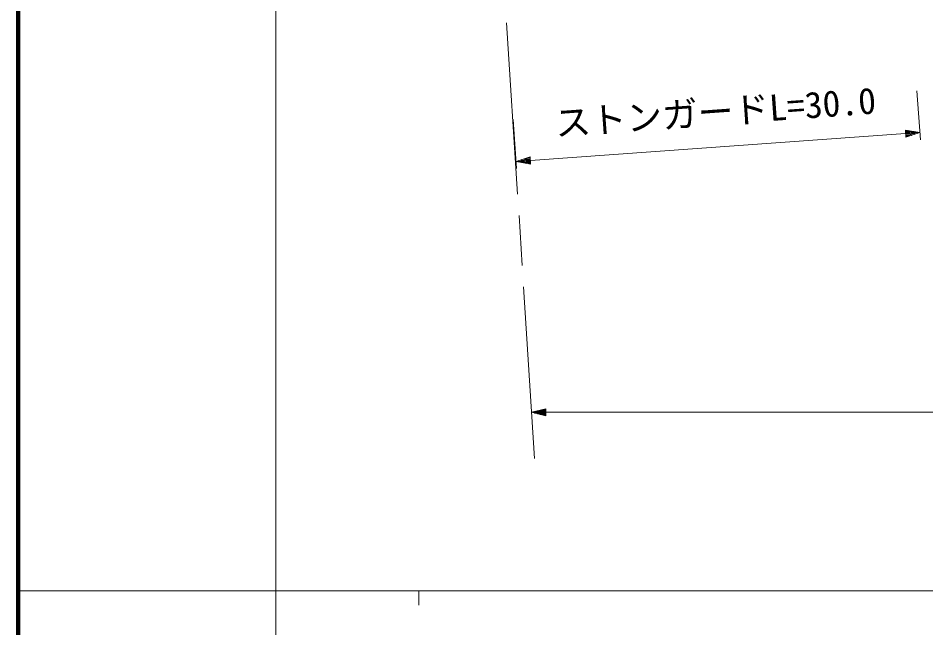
# Model space of a CAD drawing. Units: millimetres, scale not verified. Extents: x 40000 to 680000, y 20000 to 380000.
# Drawn here: x 40000 to 103432, y 202409 to 245016 of the extents above; entities that cross this region are included whole.
import ezdxf
from ezdxf.enums import TextEntityAlignment as Align

# ---------------------------------------------------------------- set-up
doc = ezdxf.new("R2010")
doc.units = ezdxf.units.MM
doc.header["$LTSCALE"] = 1000
doc.linetypes.add('CHAIN', pattern=[18.5, 12, -1.5, 3.5, -1.5])
for name, color, linetype, lineweight in [('M-BMK', 2, 'CHAIN', 13), ('M-STR-HTXT', 7, 'Continuous', 13), ('M-TTL', 2, 'Continuous', 140), ('M-TTL-BAND', 7, 'Continuous', 13)]:
    doc.layers.add(name, color=color, linetype=linetype, lineweight=lineweight)
doc.styles.add('ＭＳ ゴシック', font='')
doc.styles.get('ＭＳ ゴシック').set_extended_font_data('MS Gothic')

msp = doc.modelspace()

# ---------------------------------------------------------------- linework, layer by layer
at = {"layer": 'M-BMK'}
msp.add_line((76090, 214253), (72378, 272130), dxfattribs=at)
at = {"layer": 'M-STR-HTXT'}
for p, q in [((102806, 239944), (103051, 236519)), ((74587, 237927), (74832, 234502)), ((75793, 235072), (102018, 236946)), ((103015, 237018), (102000, 237196)), ((102000, 237196), (102036, 236697)), ((102203, 237160), (102003, 237146)), ((102007, 237096), (102406, 237125)), ((102609, 237089), (102011, 237046)), ((102014, 236996), (102812, 237053)), ((103015, 237018), (102018, 236946)), ((102021, 236897), (102819, 236954)), ((102623, 236890), (102025, 236847)), ((102028, 236797), (102427, 236825)), ((102231, 236761), (102032, 236747)), ((103015, 237018), (102036, 236697)), ((74796, 235000), (75776, 235321)), ((74796, 235000), (75793, 235072)), ((74796, 235000), (75811, 234822)), ((75790, 235122), (74992, 235064)), ((75797, 235022), (74999, 234965)), ((75188, 235129), (75786, 235171)), ((75202, 234929), (75800, 234972)), ((75783, 235221), (75384, 235193)), ((75804, 234922), (75405, 234894)), ((75580, 235257), (75779, 235271)), ((75608, 234858), (75808, 234872)), ((75811, 234822), (75776, 235321)), ((75884, 217472), (76884, 217722)), ((76884, 217622), (76484, 217622)), ((76684, 217672), (76884, 217672)), ((76884, 217222), (76884, 217722)), ((75884, 217472), (76884, 217222)), ((75884, 217472), (76884, 217472)), ((76884, 217522), (76084, 217522)), ((76884, 217422), (76084, 217422)), ((76284, 217572), (76884, 217572)), ((76284, 217372), (76884, 217372)), ((76884, 217322), (76484, 217322)), ((76684, 217272), (76884, 217272)), ((76884, 217472), (521579, 217472))]:
    msp.add_line(p, q, dxfattribs=at)
at = {"layer": 'M-TTL'}
msp.add_line((40000, 380000), (40000, 20000), dxfattribs=at)
at = {"layer": 'M-TTL-BAND'}
for p, q in [((58000, 370000), (58000, 20000)), ((40000, 205000), (579000, 205000)), ((68000, 205000), (68000, 204000))]:
    msp.add_line(p, q, dxfattribs=at)

# ---------------------------------------------------------------- texts
at = {"layer": 'M-STR-HTXT', "style": 'ＭＳ ゴシック'}
msp.add_text('ストンガードL=30.0', height=1833, rotation=4.089, dxfattribs=at).set_placement((88834, 237007), align=Align.BOTTOM_CENTER)

doc.saveas('drawing.dxf')
